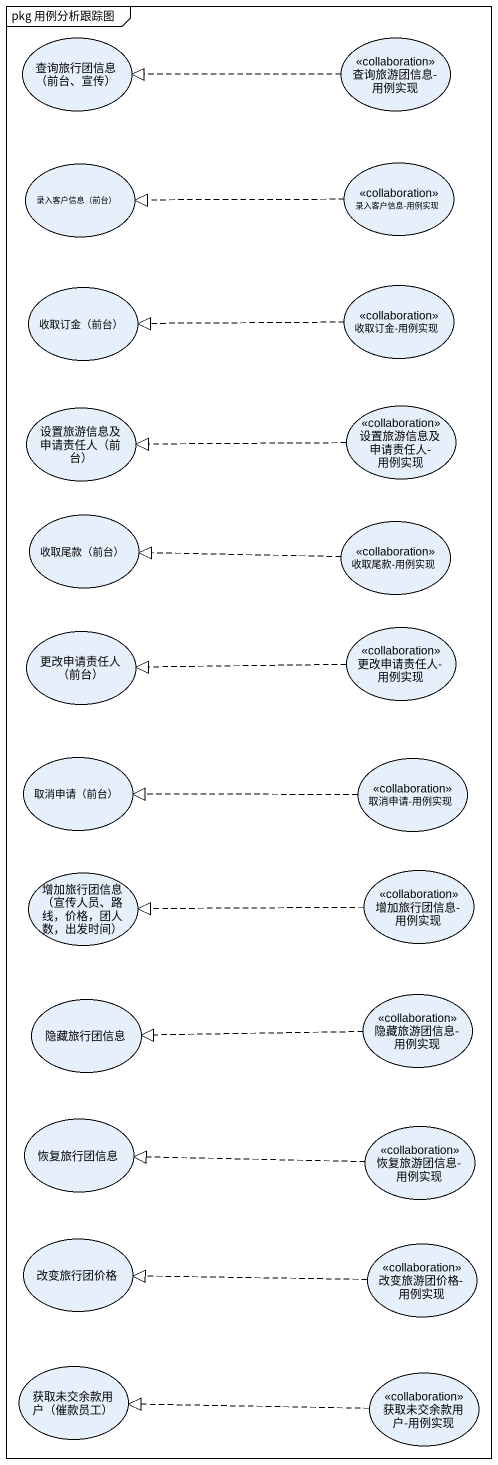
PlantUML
@startuml
mainframe pkg 用例分析跟踪图
usecase "查询旅行团信息（前台、宣传）" as 查询旅行团信息_前台_宣传
usecase "查询旅游团信息-用例实现" as 查询旅游团信息_用例实现 <<collaboration>>
usecase "录入客户信息（前台）" as 录入客户信息_前台
usecase "录入客户信息-用例实现" as 录入客户信息_用例实现 <<collaboration>>
usecase "收取订金（前台）" as 收取订金_前台
usecase "收取订金-用例实现" as 收取订金_用例实现 <<collaboration>>
usecase "设置旅游信息及申请责任人（前台）" as 设置旅游信息及申请责任人_前台
usecase "设置旅游信息及申请责任人-用例实现" as 设置旅游信息及申请责任人_用例实现 <<collaboration>>
usecase "收取尾款（前台）" as 收取尾款_前台
usecase "收取尾款-用例实现" as 收取尾款_用例实现 <<collaboration>>
usecase "更改申请责任人（前台）" as 更改申请责任人_前台
usecase "更改申请责任人-用例实现" as 更改申请责任人_用例实现 <<collaboration>>
usecase "取消申请（前台）" as 取消申请_前台
usecase "取消申请-用例实现" as 取消申请_用例实现 <<collaboration>>
usecase "增加旅行团信息（宣传人员、路线，价格，团人数，出发时间）" as 增加旅行团信息_宣传人员_路线_价格_团人数_出发时间
usecase "增加旅行团信息-用例实现" as 增加旅行团信息_用例实现 <<collaboration>>
usecase 隐藏旅行团信息
usecase "隐藏旅游团信息-用例实现" as 隐藏旅游团信息_用例实现 <<collaboration>>
usecase 恢复旅行团信息
usecase "恢复旅游团信息-用例实现" as 恢复旅游团信息_用例实现 <<collaboration>>
usecase 改变旅行团价格
usecase "改变旅游团价格-用例实现" as 改变旅游团价格_用例实现 <<collaboration>>
usecase "获取未交余款用户（催款员工）" as 获取未交余款用户_催款员工
usecase "获取未交余款用户-用例实现" as 获取未交余款用户_用例实现 <<collaboration>>
查询旅游团信息_用例实现 .left.|> 查询旅行团信息_前台_宣传
录入客户信息_用例实现 .left.|> 录入客户信息_前台
收取订金_用例实现 .left.|> 收取订金_前台
设置旅游信息及申请责任人_用例实现 .left.|> 设置旅游信息及申请责任人_前台
收取尾款_用例实现 .left.|> 收取尾款_前台
更改申请责任人_用例实现 .left.|> 更改申请责任人_前台
取消申请_用例实现 .left.|> 取消申请_前台
增加旅行团信息_用例实现 .left.|> 增加旅行团信息_宣传人员_路线_价格_团人数_出发时间
隐藏旅游团信息_用例实现 .left.|> 隐藏旅行团信息
恢复旅游团信息_用例实现 .left.|> 恢复旅行团信息
改变旅游团价格_用例实现 .left.|> 改变旅行团价格
获取未交余款用户_用例实现 .left.|> 获取未交余款用户_催款员工
@enduml
